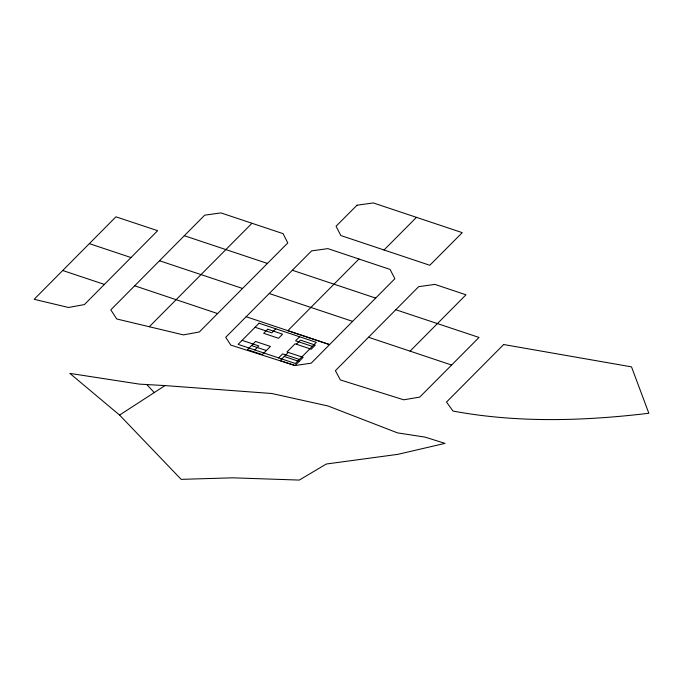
<?xml version="1.0" encoding="UTF-8"?>
<svg xmlns="http://www.w3.org/2000/svg" width="683" height="683" viewBox="0 0 683 683"><rect width="100%" height="100%" fill="white"/><g stroke="black" fill="none" stroke-linecap="round" stroke-linejoin="round"><path stroke-width="1.02" d="M89.353 243.635L115.931 216.827L157.645 230.683L84.393 304.575L68.513 307.487L34.15 299.291L89.353 243.635L130.999 257.542M134.671 285.793L110.817 309.86L116.725 318.97L183.437 334.892L199.316 331.972L287.799 242.935L283.052 233.637L220.933 212.9L204.704 215.162L134.671 285.793L217.595 313.574M368.513 337.265L410.073 351.139L465.994 294.791L434.917 284.401L418.662 286.664L335.396 370.681L340.373 379.944L403.73 399.803L419.738 397.105L479.031 337.445L395.799 309.732M149.278 326.739L251.993 223.264M358.968 259.019L287.85 330.666L329.573 344.599L394.859 278.715L390.078 269.418L327.857 248.621L311.593 250.892L225.723 337.282L230.786 345.103L295.022 365.542L311.226 363.151L329.607 344.599L246.153 316.733M254.827 349.961L258.831 345.931L242.098 340.339M275.812 328.813L271.808 332.852L255.075 327.259M384.042 249.987L416.451 217.348M278.613 357.901L282.617 353.871L299.35 359.454M299.598 336.762L295.594 340.791L312.327 346.375M288.26 352.402L280.15 360.573L295.013 365.542L303.124 357.363L286.98 351.976L295.09 343.797L311.235 349.192L315.29 345.103L300.426 340.134L296.371 344.223M119.576 415.076L165.004 385.588L271.766 393.502L327.951 405.975L397.48 432.868L425.091 437.12L445 443.378L397.865 454.34L326.337 464.013L299.274 480.072L232.835 477.827L181.157 479.355L119.576 415.076L69.845 373.388L139.443 384.128L165.004 385.588M375.676 298.095L292.341 270.255M184.316 235.72L267.437 263.433M269.239 293.519L352.624 321.369M159.515 260.752L242.559 288.457M62.699 270.502L104.388 284.418M410.073 351.139L451.608 365.038M251.489 345.564L266.361 350.533M284.205 356.483L299.069 361.452M146.811 384.538L154.29 392.631M357.013 205.199L336.07 226.252L340.851 235.55L429.803 265.277L462.254 232.647L373.277 202.928L357.013 205.199M259.079 323.23L238.102 344.377L295.346 363.493L316.323 342.345L259.079 323.23M255.544 341.474L247.434 349.653L262.306 354.614L270.417 346.443L255.544 341.474M267.719 329.215L263.664 333.304L278.527 338.264L282.583 334.183L267.719 329.215M503.661 344.531L446.503 402.074L453 411.055C517.629 423.076 583.845 421.052 648.85 413.258L631.51 366.865L503.661 344.531"/></g></svg>
